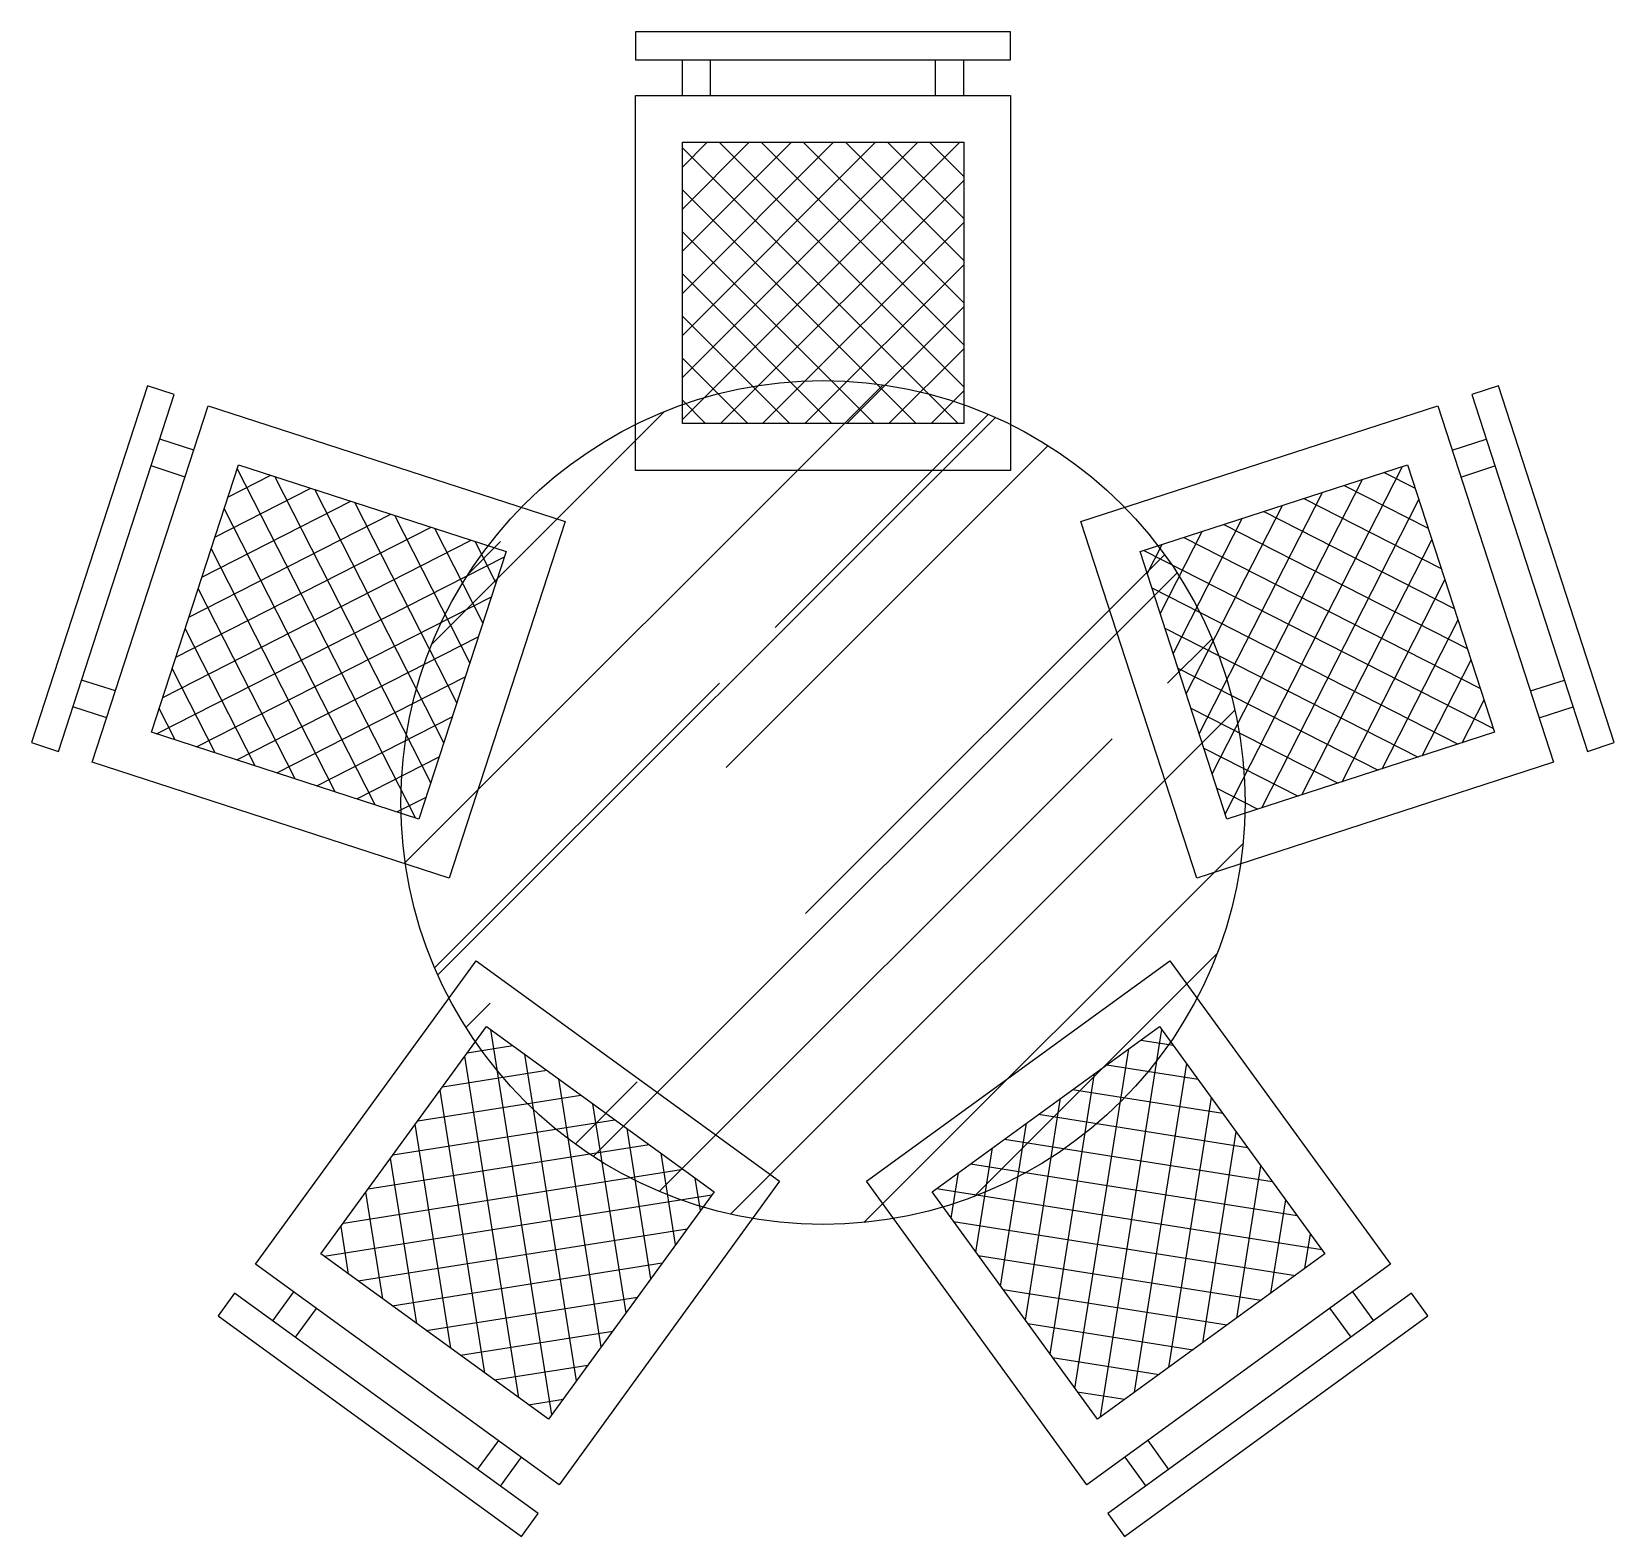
# Model space of a CAD drawing. Header units: millimetres. Extents: x -919.45 to -917.76, y 2610.69 to 2612.29.
import ezdxf

# ---------------------------------------------------------------- set-up
doc = ezdxf.new("R2010")
doc.units = ezdxf.units.MM
doc.header["$LTSCALE"] = 10
doc.layers.add('Móveis_mesas', color=2, linetype='Continuous')

msp = doc.modelspace()

# ---------------------------------------------------------------- hatches: boundary and pattern name
at = {"layer": 'Móveis_mesas'}
h = msp.add_hatch(dxfattribs=at)
h.set_pattern_fill('ANSI37,_O', color=1, scale=0.01, angle=-90)
h.set_pattern_definition([(315, (119.124857, 40.95172), (0.0224506403, 0.0224506403), []), (45, (119.124857, 40.95172), (-0.0224506403, 0.0224506403), [])])
h.paths.add_polyline_path([(-918.7561, 2612.1723), (-918.4561, 2612.1723), (-918.4561, 2611.8723), (-918.7561, 2611.8723)])
h = msp.add_hatch(dxfattribs=at)
h.set_pattern_fill('AR-RROOF', color=1, scale=0.01, angle=45, style=0)
h.set_pattern_definition([(45, (-70.74727, 0), (0.215526147, 0.574736392), [3.81, -0.508, 1.27, -0.254]), (45, (-70.5982, 0.32868), (-0.418479935, 0.05926969), [0.762, -0.08382, 1.524, -0.1905]), (45, (-70.81013, 0.24247), (0.813611205, 1.054282069), [2.032, -0.3556, 1.016, -0.254])])
edge = h.paths.add_edge_path()
edge.add_arc((-918.6061, 2611.4681), 0.45, 0, 360)
h = msp.add_hatch(dxfattribs=at)
h.set_pattern_fill('ANSI37,_O', color=1, scale=0.01, angle=-18)
h.set_pattern_definition([(27, (1846.77677, 2804.075708), (-0.01441419837, 0.02828945714), []), (117, (1846.77677, 2804.075708), (-0.02828945714, -0.01441419837), [])])
h.paths.add_polyline_path([(-919.3222, 2611.5431), (-919.2295, 2611.8284), (-918.9441, 2611.7357), (-919.0369, 2611.4504)])
h = msp.add_hatch(dxfattribs=at)
h.set_pattern_fill('ANSI37,_O', color=1, scale=0.01, angle=-162)
h.set_pattern_definition([(243, (-3042.63602, 830.19406), (0.02828945714, -0.01441419837), []), (333, (-3042.63602, 830.19406), (0.01441419837, 0.02828945714), [])])
h.paths.add_polyline_path([(-917.9828, 2611.8284), (-917.8901, 2611.5431), (-918.1754, 2611.4504), (-918.2681, 2611.7357)])
h = msp.add_hatch(dxfattribs=at)
h.set_pattern_fill('ANSI37,_O', color=1, scale=0.01, angle=54)
h.set_pattern_definition([(99, (-247.236502, 5301.02259), (-0.0313591048, -0.00496679427), []), (189, (-247.236502, 5301.02259), (0.00496679427, -0.0313591048), [])])
h.paths.add_polyline_path([(-918.8987, 2610.8103), (-919.1414, 2610.9866), (-918.965, 2611.2294), (-918.7223, 2611.053)])
h = msp.add_hatch(dxfattribs=at)
h.set_pattern_fill('ANSI37,_O', color=1, scale=0.01, angle=-234)
h.set_pattern_definition([(171, (-3269.059792, 4081.09664), (-0.00496679427, -0.0313591048), []), (261, (-3269.059792, 4081.09664), (0.0313591048, -0.00496679427), [])])
h.paths.add_polyline_path([(-918.0709, 2610.9866), (-918.3136, 2610.8103), (-918.4899, 2611.053), (-918.2472, 2611.2294)])

# ---------------------------------------------------------------- linework, layer by layer
for p, q in [((-918.7561, 2612.2223), (-918.7561, 2612.2603)), ((-918.7261, 2612.2223), (-918.7261, 2612.2603)), ((-918.4861, 2612.2223), (-918.4861, 2612.2603)), ((-918.4561, 2612.2223), (-918.4561, 2612.2603)), ((-919.277, 2611.8438), (-919.3132, 2611.8556)), ((-917.9353, 2611.8438), (-917.8991, 2611.8556)), ((-919.2863, 2611.8153), (-919.3225, 2611.8271)), ((-917.926, 2611.8153), (-917.8898, 2611.8271)), ((-919.3605, 2611.5871), (-919.3966, 2611.5988)), ((-917.8518, 2611.5871), (-917.8156, 2611.5988)), ((-919.3697, 2611.5585), (-919.4059, 2611.5703)), ((-917.8426, 2611.5585), (-917.8064, 2611.5703)), ((-919.1708, 2610.9462), (-919.1931, 2610.9154)), ((-918.0415, 2610.9462), (-918.0191, 2610.9154)), ((-919.1465, 2610.9286), (-919.1689, 2610.8978)), ((-918.0658, 2610.9286), (-918.0434, 2610.8978)), ((-918.9523, 2610.7875), (-918.9747, 2610.7567)), ((-918.2599, 2610.7875), (-918.2376, 2610.7567)), ((-918.9281, 2610.7699), (-918.9504, 2610.7391)), ((-918.2842, 2610.7699), (-918.2619, 2610.7391))]:
    msp.add_line(p, q, dxfattribs=at)
for points in [[(-918.8061, 2612.2903), (-918.8061, 2612.2603), (-918.4061, 2612.2603), (-918.4061, 2612.2903)], [(-918.8061, 2612.2223), (-918.4061, 2612.2223), (-918.4061, 2611.8223), (-918.8061, 2611.8223)], [(-919.4499, 2611.532), (-919.4214, 2611.5227), (-919.2978, 2611.9032), (-919.3263, 2611.9124)], [(-917.886, 2611.9124), (-917.9145, 2611.9032), (-917.7909, 2611.5227), (-917.7624, 2611.532)], [(-919.3852, 2611.511), (-919.2616, 2611.8914), (-918.8811, 2611.7678), (-919.0048, 2611.3874)], [(-917.9507, 2611.8914), (-917.8271, 2611.511), (-918.2075, 2611.3874), (-918.3311, 2611.7678)], [(-918.8876, 2610.7405), (-919.2112, 2610.9756), (-918.9761, 2611.2992), (-918.6525, 2611.0641)], [(-918.0011, 2610.9756), (-918.3247, 2610.7405), (-918.5598, 2611.0641), (-918.2362, 2611.2992)], [(-918.9276, 2610.6854), (-918.91, 2610.7097), (-919.2336, 2610.9448), (-919.2512, 2610.9205)], [(-917.9611, 2610.9205), (-917.9787, 2610.9448), (-918.3023, 2610.7097), (-918.2847, 2610.6854)]]:
    msp.add_lwpolyline(points, close=True, dxfattribs=at)
at = {"layer": 'Móveis_mesas', "color": 1}
for points in [[(-918.7561, 2612.1723), (-918.4561, 2612.1723), (-918.4561, 2611.8723), (-918.7561, 2611.8723)], [(-919.3222, 2611.5431), (-919.2295, 2611.8284), (-918.9441, 2611.7357), (-919.0369, 2611.4504)], [(-917.9828, 2611.8284), (-917.8901, 2611.5431), (-918.1754, 2611.4504), (-918.2681, 2611.7357)], [(-918.8987, 2610.8103), (-919.1414, 2610.9866), (-918.965, 2611.2294), (-918.7223, 2611.053)], [(-918.0709, 2610.9866), (-918.3136, 2610.8103), (-918.4899, 2611.053), (-918.2472, 2611.2294)]]:
    msp.add_lwpolyline(points, close=True, dxfattribs=at)
at = {"layer": 'Móveis_mesas', "color": 3}
msp.add_circle((-918.6061, 2611.4681), 0.45, dxfattribs=at)

doc.saveas('drawing.dxf')
